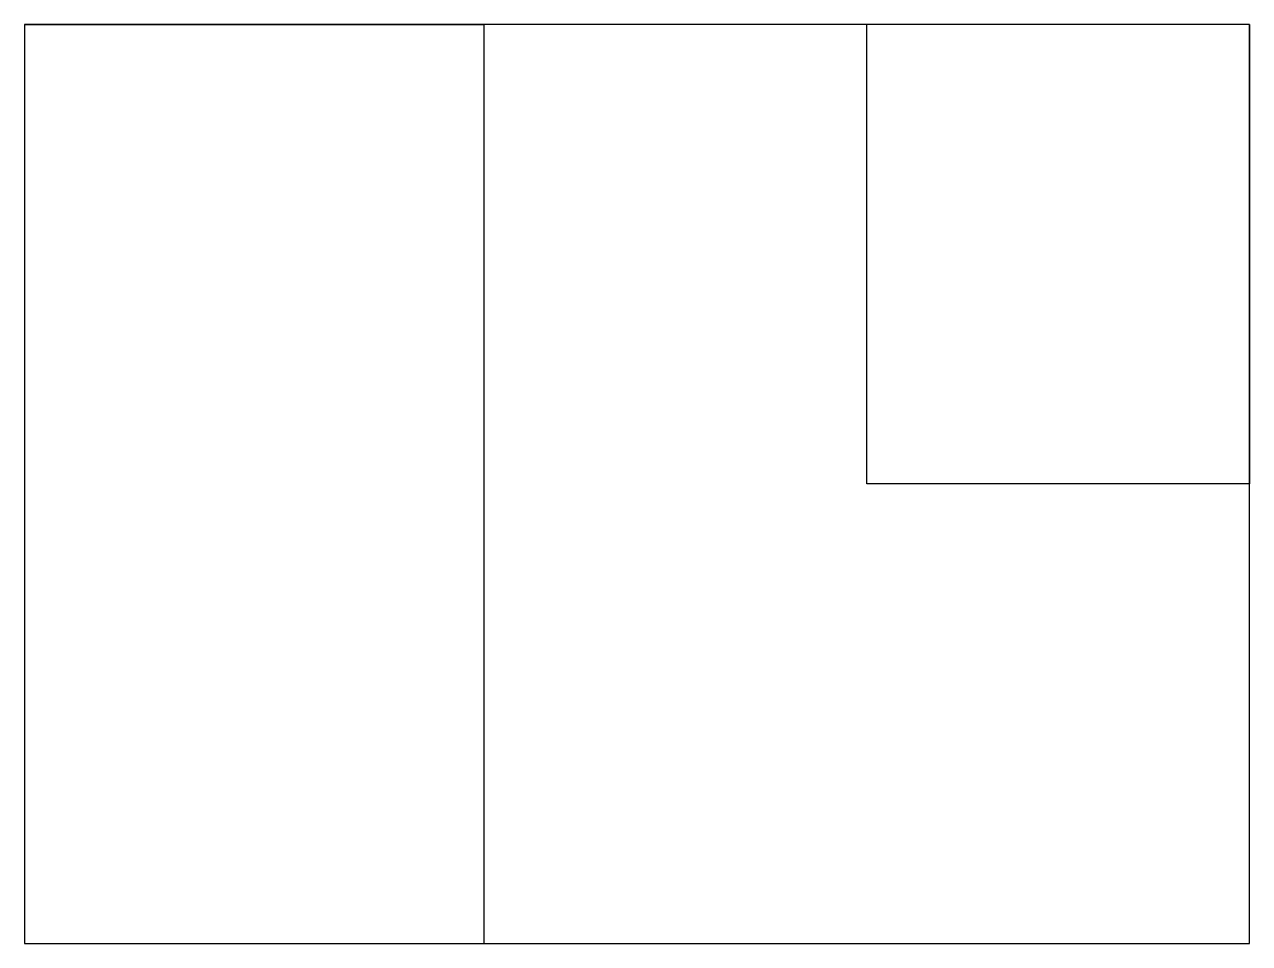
# Model space of a CAD drawing. Header units: inches. Extents: x 17.5 to 57.5, y 7.4 to 37.4.
import ezdxf

# ---------------------------------------------------------------- set-up
doc = ezdxf.new("R2010")
doc.units = ezdxf.units.IN
doc.header["$MEASUREMENT"] = 0

msp = doc.modelspace()

# ---------------------------------------------------------------- linework, layer by layer
for p, q in [((57.504, 37.411), (17.504, 37.411)), ((17.504, 37.411), (17.504, 7.411)), ((17.504, 37.411), (32.504, 37.411)), ((32.504, 37.411), (32.504, 7.411)), ((45.004, 22.411), (45.004, 37.411)), ((57.504, 7.411), (57.504, 37.411)), ((57.504, 37.411), (57.504, 22.411)), ((57.504, 22.411), (45.004, 22.411)), ((17.504, 7.411), (57.504, 7.411))]:
    msp.add_line(p, q)

doc.saveas('drawing.dxf')
